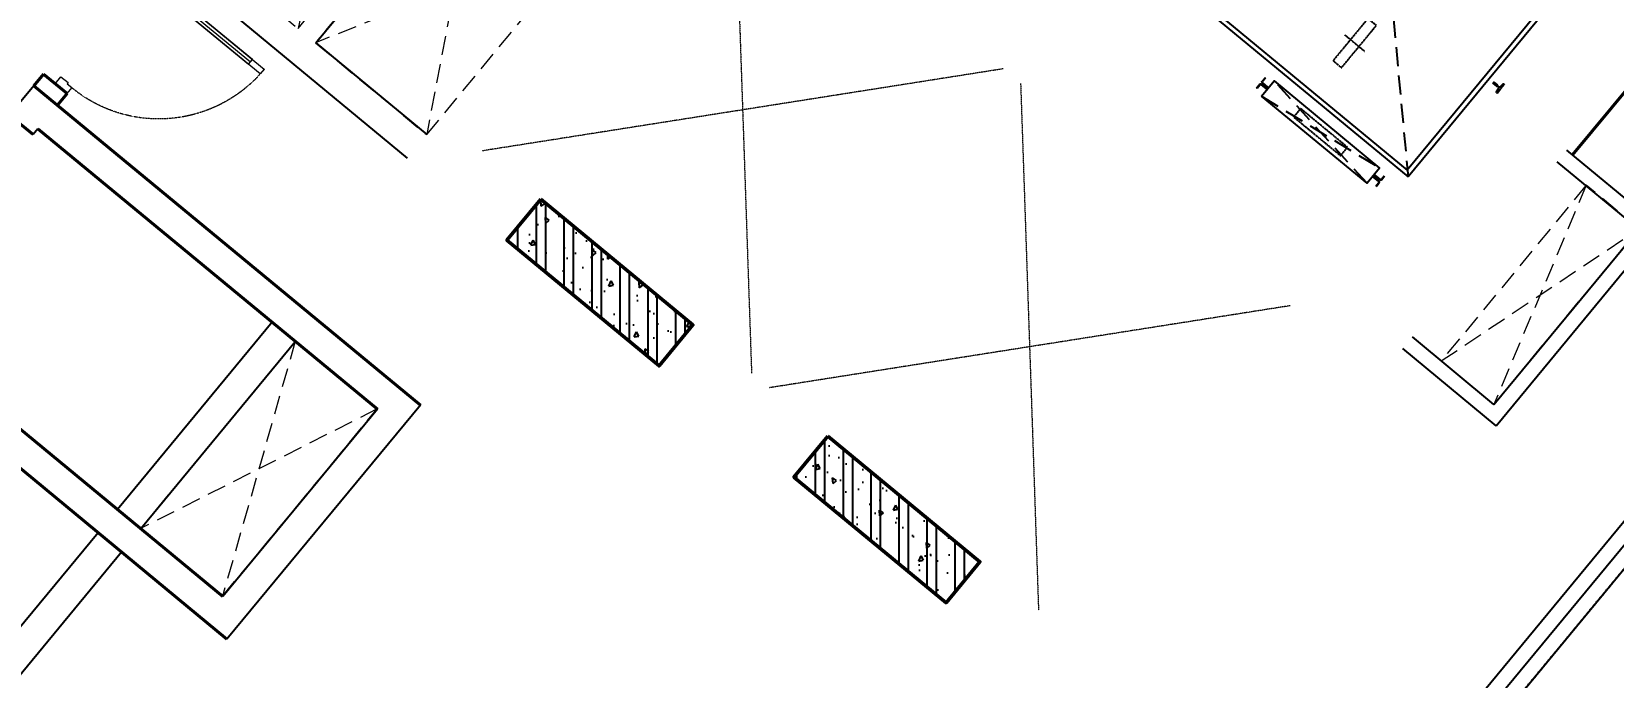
# Model space of a CAD drawing. Header units: millimetres. Extents: x -361654186 to 361255443, y -278569811 to 278836587.
# Drawn here: x -72229 to -61816, y 137303 to 141556 of the extents above; entities that cross this region are included whole.
import ezdxf

# ---------------------------------------------------------------- set-up
doc = ezdxf.new("R2010")
doc.units = ezdxf.units.MM
doc.header["$MEASUREMENT"] = 0
for name, pattern in [('CENTERX2', [4, 2.5, -0.5, 0.5, -0.5]), ('HIDDEN', [0.375, 0.25, -0.125]), ('PHANTOMX2', [5, 2.5, -0.5, 0.5, -0.5, 0.5, -0.5])]:
    doc.linetypes.add(name, pattern=pattern)
for name, color, linetype in [('A-GLAZ', 135, 'Continuous'), ('KT-Net manh', 139, 'Continuous'), ('KT-Noi that', 32, 'Continuous'), ('KT-Tuong', 1, 'Continuous'), ('Xref_NT1+NT2_MBDV Cot vach_220729$0$ccu12-Thay', 7, 'Continuous')]:
    doc.layers.add(name, color=color, linetype=linetype)
for name, color, linetype, lineweight in [('CUA', 37, 'Continuous', 13), ('KT-lomo nuoc', 3, 'HIDDEN', 5), ('KT-Net cat', 1, 'Continuous', 40), ('KT-Net cot', 2, 'Continuous', 50), ('SPE-MEP-HVAC', 140, 'Continuous', 0)]:
    doc.layers.add(name, color=color, linetype=linetype, lineweight=lineweight)
doc.layers.add('DO DIEN TICH SAN', color=40, linetype='Continuous', plot=False)

# ---------------------------------------------------------------- blocks, each defined once
blk = doc.blocks.new('TM 1000kg')
at = {"layer": 'KT-Noi that', "linetype": 'HIDDEN', "ltscale": 500}
for p, q in [((-2370, 1981, 0), (-700, 319, 0)), ((-495, 1400, 0), (-625, 500, 0)), ((-495, 500, 0), (-625, 1400, 0))]:
    blk.add_line(p, q, dxfattribs=at)
at = {"layer": 'KT-Noi that', "linetype": 'Continuous', "ltscale": 2}
for p, q in [((-700, 1981, 0), (-700, 319, 0)), ((-730, 1950, 0), (-730, 350, 0)), ((-2310, 319, 0), (-700, 319, 0)), ((-2230, 350, 0), (-730, 350, 0))]:
    blk.add_line(p, q, dxfattribs=at)
at = {"layer": 'KT-Noi that', "linetype": 'Continuous'}
for p, q in [((-603.5, 1460, 0), (-574.4, 1460, 0)), ((-603.5, 1456.8, 0), (-603.5, 1460, 0)), ((-516.5, 1460, 0), (-545.6, 1460, 0)), ((-516.5, 1456.8, 0), (-516.5, 1460, 0)), ((-603.5, 1456.8, 0), (-574.4, 1456.8, 0)), ((-568.2, 1406.2, 0), (-568.2, 1450.6, 0)), ((-565, 1406.2, 0), (-565, 1450.6, 0)), ((-558, 1403.2, 0), (-562, 1403.2, 0)), ((-558, 1400, 0), (-562, 1400, 0)), ((-555, 1406.2, 0), (-555, 1450.6, 0)), ((-551.8, 1406.2, 0), (-551.8, 1450.6, 0)), ((-516.5, 1456.8, 0), (-545.6, 1456.8, 0)), ((-603.5, 443.2, 0), (-574.4, 443.2, 0)), ((-603.5, 440, 0), (-574.4, 440, 0)), ((-568.2, 493.8, 0), (-568.2, 449.4, 0)), ((-565, 493.8, 0), (-565, 449.4, 0)), ((-558, 500, 0), (-562, 500, 0)), ((-558, 496.8, 0), (-562, 496.8, 0)), ((-555, 493.8, 0), (-555, 449.4, 0)), ((-551.8, 493.8, 0), (-551.8, 449.4, 0)), ((-516.5, 443.2, 0), (-545.6, 443.2, 0)), ((-516.5, 440, 0), (-545.6, 440, 0)), ((-1572.5, 223, 0), (-1572.5, 218, 0)), ((-1572.5, 218, 0), (-1535, 218, 0)), ((-1569.5, 226, 0), (-1540.1, 229.1, 0)), ((-1540, 279, 0), (-1540, 250, 0)), ((-1539, 280, 0), (-1535, 280, 0)), ((-1537.1, 245.9, 0), (-1537.1, 232.1, 0)), ((-1531, 280, 0), (-1535, 280, 0)), ((-1497.5, 218, 0), (-1535, 218, 0)), ((-1532.9, 245.9, 0), (-1532.9, 232.1, 0)), ((-1530, 279, 0), (-1530, 250, 0)), ((-1500.5, 226, 0), (-1529.9, 229.1, 0)), ((-1497.5, 223, 0), (-1497.5, 218, 0))]:
    blk.add_line(p, q, dxfattribs=at)
at = {"layer": 'KT-Noi that', "linetype": 'CENTERX2'}
blk.add_line((-1155, 1236, 0), (-1155, 1066.7, 0), dxfattribs=at)
at = {"layer": 'KT-Noi that', "linetype": 'Continuous', "ltscale": 2, "elevation": 0}
blk.add_lwpolyline([(-495, 1400), (-625, 1400), (-625, 500), (-495, 500)], close=True, dxfattribs=at)
at = {"layer": 'KT-Noi that', "linetype": 'PHANTOMX2', "elevation": 0}
for points in [[(-975, 1186), (-975, 1114), (-1335, 1114), (-1335, 1186)], [(-524, 1150), (-524, 750), (-596, 750), (-596, 1150)]]:
    blk.add_lwpolyline(points, close=True, dxfattribs=at)
at = {"layer": 'KT-Noi that', "linetype": 'Continuous'}
for centre, radius, start, end in [((-574.4, 1450.6, 0), 9.4, 0, 90), ((-545.6, 1450.6, 0), 9.4, 90, 180), ((-574.4, 1450.6, 0), 6.2, 0, 90), ((-562, 1406.2, 0), 6.2, 180, 270), ((-562, 1406.2, 0), 3, 180, 270), ((-558, 1406.2, 0), 3, 270, 0), ((-558, 1406.2, 0), 6.2, 270, 0), ((-545.6, 1450.6, 0), 6.2, 90, 180), ((-574.4, 449.4, 0), 6.2, 270, 0), ((-574.4, 449.4, 0), 9.4, 270, 0), ((-562, 493.8, 0), 6.2, 90, 180), ((-562, 493.8, 0), 3, 90, 180), ((-558, 493.8, 0), 6.2, 0, 90), ((-558, 493.8, 0), 3, 0, 90), ((-545.6, 449.4, 0), 9.4, 180, 270), ((-545.6, 449.4, 0), 6.2, 180, 270), ((-1569.5, 223, 0), 3, 90, 180), ((-1540.1, 232.1, 0), 3, 270, 0), ((-1539, 279, 0), 1, 90, 180), ((-1542.3, 245.3, 0), 5.25, 6.68272, 64.33028), ((-1527.7, 245.3, 0), 5.25, 115.66972, 173.31728), ((-1529.9, 232.1, 0), 3, 180, 270), ((-1531, 279, 0), 1, 0, 90), ((-1500.5, 223, 0), 3, 0, 90)]:
    blk.add_arc(centre, radius, start, end, dxfattribs=at)
blk = doc.blocks.new('*U316')
at = {"layer": 'KT-lomo nuoc', "ltscale": 500}
for p, q in [((287, 347), (1157, -955)), ((1443, -608), (0, 0))]:
    blk.add_line(p, q, dxfattribs=at)
blk.add_lwpolyline([(287, 347), (1443, -608), (1157, -955), (0, 0)], close=True, dxfattribs=at)
blk = doc.blocks.new('*U296')
at = {"linetype": 'HIDDEN', "ltscale": 500}
for p, q in [((1583, 697), (363, -824)), ((1946, -126), (0, 0))]:
    blk.add_line(p, q, dxfattribs=at)
blk.add_lwpolyline([(1583, 697), (1946, -126), (363, -824), (0, 0)], close=True, dxfattribs=at)
blk = doc.blocks.new('*U297')
at = {"linetype": 'HIDDEN', "ltscale": 500}
for p, q in [((1583, 697), (383, -869)), ((1966, -172), (0, 0))]:
    blk.add_line(p, q, dxfattribs=at)
blk.add_lwpolyline([(1583, 697), (1966, -172), (383, -869), (0, 0)], close=True, dxfattribs=at)
blk = doc.blocks.new('*U193')
blk.add_line((-70, 100), (-70, 800))
for points in [[(-50, 0), (-50, 900), (-90, 900), (-90, 0)], [(-50, 100), (-90, 100), (-90, 800), (-50, 800)], [(-1000, -100), (-940, -100), (-940, -40), (-950, -40), (-950, 0), (-1000, 0)], [(0, -100), (-60, -100), (-60, -40), (-50, -40), (-50, 0), (0, 0)]]:
    blk.add_lwpolyline(points, close=True)
at = {"linetype": 'HIDDEN'}
blk.add_arc((-50, 0), 900, 90, 180, dxfattribs=at)
blk = doc.blocks.new('*U325')
at = {"linetype": 'HIDDEN', "ltscale": 500}
for p, q in [((1464, 645), (282, -641)), ((1746, 4), (0, 0))]:
    blk.add_line(p, q, dxfattribs=at)
blk.add_lwpolyline([(1464, 645), (1746, 4), (282, -641), (0, 0)], close=True, dxfattribs=at)
blk = doc.blocks.new('trucktnuoctang36')
at = {"layer": 'KT-Net cat'}
for p, q in [((-1044, 322, 0), (1500, -1780, 0)), ((-1204, 129, 0), (-1049, 2, 0)), ((-1018, 40, 0), (1219, -1807, 0)), ((-2318, -1220, 0), (227, -3322, 0)), ((-2036, -1194, 0), (200, -3040, 0))]:
    blk.add_line(p, q, dxfattribs=at)
at = {"layer": 'KT-Net cat', "elevation": 0}
for points in [[(-1044, 322), (-981, 399)], [(-826, 271), (-981, 399)], [(-890, 194), (-826, 271)]]:
    blk.add_lwpolyline(points, dxfattribs=at)
at = {"layer": 'KT-Tuong'}
for p, q in [((811, 605, 0), (1912, 1939, 0)), ((-280, 1247, 0), (1414, -153, 0)), ((811, 605, 0), (1542, 1, 0)), ((9661, -609, 0), (9047, -101, 0)), ((9521, -622, 0), (8983, -178, 0)), ((8568, -1775, 0), (9521, -622, 0)), ((8582, -1916, 0), (9661, -609, 0)), ((8568, -1775, 0), (8031, -1331, 0)), ((8582, -1916, 0), (7967, -1408, 0))]:
    blk.add_line(p, q, dxfattribs=at)
at = {"layer": 'KT-Tuong', "ltscale": 0.5}
for p, q in [((-1044, 322, 0), (-1204, 129, 0)), ((-1018, 40, 0), (-1049, 2, 0)), ((525, -1233, 0), (-494, -2467, 0)), ((679, -1361, 0), (-340, -2595, 0)), ((1219, -1807, 0), (200, -3040, 0)), ((1500, -1780, 0), (227, -3322, 0)), ((-622, -2621, 0), (-2468, -4857, 0)), ((-467, -2749, 0), (-2314, -4985, 0))]:
    blk.add_line(p, q, dxfattribs=at)
at = {"layer": 'CUA', "xscale": -0.9999999999999952, "rotation": 230.4488274522181}
blk.add_blockref('*U193', (-190, 1043, 0), dxfattribs=at)
at = {"layer": 'KT-lomo nuoc', "linetype": 'HIDDEN', "xscale": -0.9999999999999997, "rotation": 10.8976534755902}
blk.add_blockref('*U316', (9523, -619, 0), dxfattribs=at)
at = {"layer": 'SPE-MEP-HVAC', "linetype": 'HIDDEN', "ltscale": 1000, "xscale": -1, "rotation": 254.2212213649985}
for name, p in [('*U296', (695, 700, 0)), ('*U297', (1542, 1, 0)), ('*U325', (198, -3039, 0))]:
    blk.add_blockref(name, p, dxfattribs=at)

msp = doc.modelspace()

# ---------------------------------------------------------------- hatches: boundary and pattern name
at = {"layer": 'KT-Net manh'}
h = msp.add_hatch(dxfattribs=at)
h.set_pattern_fill('BTCT', color=256, scale=49, angle=45)
h.set_pattern_definition([(95, (0, 0), (270.2605, 226.77547), [36.75, -404.25]), (40, (0, 0), (-308.6962, 212.5464), [29.4, -323.4]), (145.4514, (22.52, 18.9), (-38.43534, 439.3219), [31.2327, -343.5596]), (91.1842, (-69.3, 69.3), (427.1296, 312.4307), [55.125, -606.375]), (141.6356, (-33.7, 95.33), (-13.6705, 661.3587), [46.849, -515.3394]), (36.1842, (-69.3, 69.3), (-13.671, 661.3587), [44.1, -485.1]), (66, (-17.32, 86.62), (346.31807, 67.3174), [36.75, -404.25]), (11, (-17.32, 86.62), (-166.9472, 335.5561), [29.4, -323.4]), (116.4514, (11.54, 92.23), (179.3712, 402.8734), [31.2327, -343.5596]), (82.5, (0, 0), (-111.12866, 119.55501), [0, -319.48, 0, -328.3, 0, -324.625]), (52.5, (0, 0), (-45.50774, 227.80563), [0, -187.18, 0, -312.13, 0, -123.725]), (12.5, (-77.27, -77.27), (192.7749, 177.14517), [0, -122.5, 0, -382.2, 0, -507.15]), (2.5, (-111.91, -111.91), (167.3791, 236.7483), [0, -159.25, 0, -253.82, 0, -360.15]), (90, (0, 0), (-183.75, 0), []), (90, (61.25, 61.25), (-183.75, 0), [])])
h.paths.add_polyline_path([(-68877.3, 140451.7), (-67875, 139623.9), (-68097.8, 139354), (-69100.2, 140181.8)])
h.paths.add_polyline_path([(-66988.2, 138891.6), (-65985.9, 138063.8), (-66208.7, 137793.9), (-67211.1, 138621.7)])

# ---------------------------------------------------------------- linework, layer by layer
at = {"layer": 'A-GLAZ'}
for p, q in [((-67705.1, 131119.1, 0), (-61028.7, 139200.2, 0)), ((-67628, 131055.3, 0), (-60951.7, 139136.4, 0)), ((-67551, 130991.5, 0), (-60874.7, 139072.6, 0))]:
    msp.add_line(p, q, dxfattribs=at)
at = {"layer": 'DO DIEN TICH SAN', "elevation": 0}
msp.add_lwpolyline([(-72832.1, 124588.1), (-60862.8, 139086.9, -0.4142136), (-59456.5, 139221.1), (-51280.7, 132469.2, 0.41477), (-48461.1, 132740.8), (-45156.5, 136750.2), (-41452.4, 135703.6), (-41994.2, 133786.2, -0.1613219), (-42478.9, 133390.8, 0.2677454), (-42546.4, 133308), (-44136.6, 127680.4, 0.5259326), (-38767.4, 121214.1), (-26457.8, 122381, 0.3101758), (-22041.6, 126071), (-9402.9, 170798.6, 0.0598796)], format="xyb", dxfattribs=at)
at = {"layer": 'KT-Net cat'}
msp.add_line((-60400.4, 142782.4, 0), (-62084.5, 140743.1, 0), dxfattribs=at)
at = {"layer": 'KT-Net cot', "elevation": 0}
for points in [[(-68877.3, 140451.7), (-67875, 139623.9), (-68097.8, 139354), (-69100.2, 140181.8)], [(-66988.2, 138891.6), (-65985.9, 138063.8), (-66208.7, 137793.9), (-67211.1, 138621.7)]]:
    msp.add_lwpolyline(points, close=True, dxfattribs=at)
at = {"layer": 'SPE-MEP-HVAC', "linetype": 'HIDDEN', "ltscale": 5}
for p, q in [((-67607.3, 142774.8, 0), (-67489.4, 139305.5, 0)), ((-65833.8, 141310.3, 0), (-69262.9, 140770.1, 0)), ((-65718.2, 141214.7, 0), (-65600.3, 137745.4, 0)), ((-63944.7, 139750.2, 0), (-67373.8, 139210, 0))]:
    msp.add_line(p, q, dxfattribs=at)
at = {"layer": 'Xref_NT1+NT2_MBDV Cot vach_220729$0$ccu12-Thay', "linetype": 'HIDDEN', "ltscale": 25, "elevation": 0}
msp.add_lwpolyline([(-42615.5, 148328.4, 0.3329429), (-44194.7, 155150.5), (-58477.4, 166945.6, 0.2782647), (-63680, 168093.3, 0.0635543), (-65953.7, 166872.1, 0.0536127), (-67716.3, 165318.8), (-70170.2, 162360.9), (-95598.8, 131578.2, 0.0716282), (-96443, 129808.9, 0.0503129), (-99175.6, 117539.4, 0.0221705), (-99582.3, 112145, 0.4938342), (-93879.2, 108449), (-85251.2, 111728, 0.0802095), (-81547.1, 114035.1), (-74997.1, 121966.5), (-72832.1, 124588.1), (-60862.8, 139086.9, -0.4142136), (-59456.5, 139221.1), (-51280.7, 132469.2, 0.41477), (-48461.1, 132740.8), (-43753.6, 138441.1)], format="xyb", dxfattribs=at)

# ---------------------------------------------------------------- block references
at = {"layer": 'KT-Noi that', "xscale": -1, "rotation": 50.44882673720985}
msp.add_blockref('TM 1000kg', (-63367.5, 139857.1, 0), dxfattribs=at)
at = {"layer": 'KT-Tuong'}
msp.add_blockref('trucktnuoctang36', (-71169.9, 140876, 0), dxfattribs=at)

doc.saveas('drawing.dxf')
